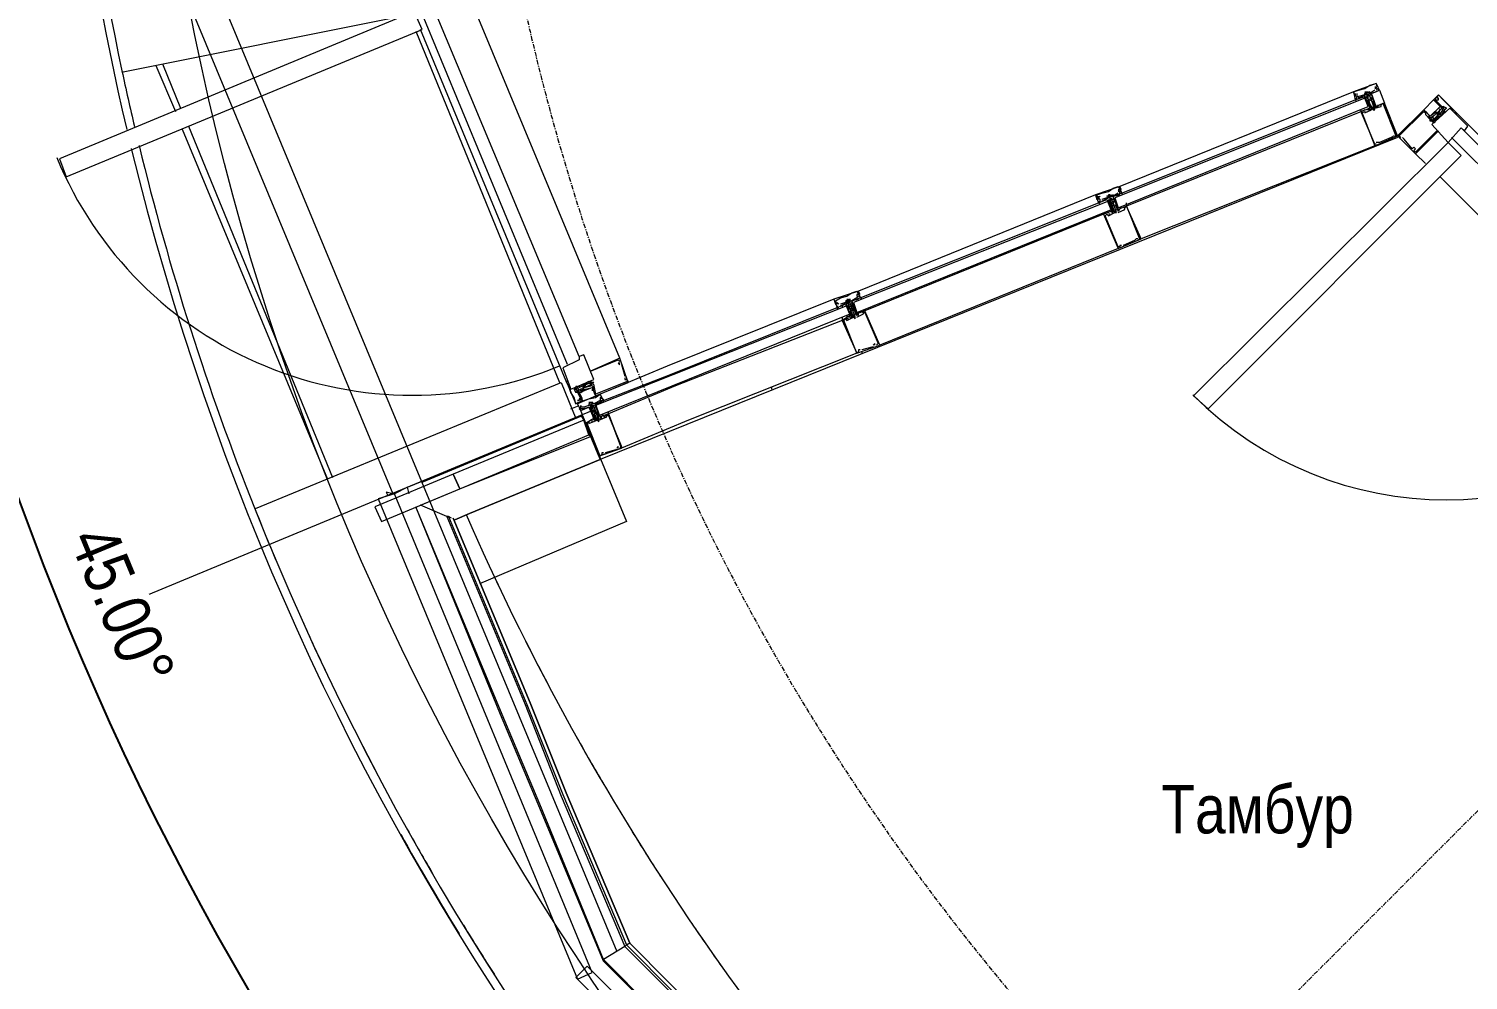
# Model space of a CAD drawing. Header units: millimetres. Extents: x 223 to 147055, y -17460 to 24540.
# Drawn here: x 128323 to 132053, y 2973 to 5437 of the extents above; entities that cross this region are included whole.
import ezdxf

# ---------------------------------------------------------------- set-up
doc = ezdxf.new("R2010")
doc.units = ezdxf.units.MM
doc.linetypes.add('ADSK_Линия сетки', pattern=[21, 12, -3, 3, -3])
doc.layers.add('A-ANNO-DIMS', color=7, linetype='Continuous', lineweight=9)
doc.layers.add('S-GRID', color=7, linetype='Continuous', lineweight=9)
for name, color, linetype in [('PDF _A-ANNO-DIMS', 7, 'Continuous'), ('PDF _A-CLNG', 7, 'Continuous'), ('PDF _A-DETL', 7, 'Continuous'), ('PDF _A-DETL-GENF', 7, 'Continuous'), ('PDF _A-DOOR', 7, 'Continuous'), ('PDF _A-DOOR-FRAM', 7, 'Continuous'), ('PDF _A-FLOR', 7, 'Continuous'), ('PDF _A-GLAZ-CURT', 7, 'Continuous'), ('PDF _A-GLAZ-CWMG', 7, 'Continuous'), ('PDF _I-WALL', 7, 'Continuous'), ('PDF _S-BEAM', 7, 'Continuous'), ('PDF _S-RBAR-BNDY', 7, 'Continuous'), ('PDF _Ограждение', 7, 'Continuous'), ('PDF _Текст', 7, 'Continuous')]:
    doc.layers.add(name, color=color, linetype=linetype)
doc.styles.add('GOST Common_I_6', font='ARIALN.TTF', dxfattribs={"height": 125})
doc.styles.add('PDF ISOCPEUR Italic', font='ARIALN.TTF')
doc.dimstyles.new('Диагональ_-_Gost_2_5мм', dxfattribs={"dimscale": 304.8, "dimtxt": 125.714375, "dimasz": 0.492126, "dimexe": 0.393701, "dimexo": 0.246063, "dimgap": 0.287073, "dimtad": 1, "dimdec": 0, "dimzin": 0, "dimdsep": 46, "dimtxsty": 'GOST Common_I_6', "dimsah": 1, "dimcen": 0.09, "dimdle": 0.393701, "dimazin": 0, "dimtfac": 1, "dimtdec": 4, "dimtix": 1, "dimtmove": 0, "dimatfit": 3, "dimfxl": 1, "dimtvp": 1, "dimtfill": 1, "dimtolj": 1, "dimtzin": 0, "dimarcsym": 2})

# ---------------------------------------------------------------- blocks, each defined once
blk = doc.blocks.new('*D339')
at = {"layer": 'A-ANNO-DIMS', "color": 0, "lineweight": -2, "transparency": 16777216}
for p, q in [((78830.9, 19097.7), (79115.9, 19097.7)), ((81110.1, 13595.1), (81311.7, 13796.7))]:
    blk.add_line(p, q, dxfattribs=at)
blk.add_arc((86612.7, 19097.7), 7616.7, 181.12837, 223.87163, dxfattribs=at)
at = {"layer": 'A-ANNO-DIMS', "color": 0, "transparency": 16777216}
for points in [[(78972.4, 18947.4), (79022.4, 18947.9), (78995.9, 19097.7)], [(81139.7, 13836.4), (81104, 13801.4), (81226.8, 13711.8)]]:
    blk.add_solid(points, dxfattribs=at)
at = {"layer": 'Defpoints', "color": 0, "transparency": 16777216}
for p in [(78755.9, 19097.7), (86612.7, 19097.7), (79255.5, 17126.3), (81057.1, 13542.1)]:
    blk.add_point(p, dxfattribs=at)
at = {"layer": 'A-ANNO-DIMS', "color": 0, "transparency": 16777216, "insert": (79714.3, 16240.3), "char_height": 125, "width": 588.088, "attachment_point": 5, "rotation": 292.5, "style": 'GOST Common_I_6', "bg_fill": 3, "box_fill_scale": 1.1, "bg_fill_color": 256, "bg_fill_true_color": 13158600, "bg_fill_transparency": 0}
blk.add_mtext('\\A1;45.00°', dxfattribs=at)
blk = doc.blocks.new('оси')
at = {"layer": 'S-GRID', "linetype": 'ADSK_Линия сетки'}
blk.add_line((86612.7, 19097.7), (80436.2, 12921.1), dxfattribs=at)
blk.add_arc((86612.7, 19097.7), 6000, 192.09621, 182.95219, dxfattribs=at)
at = {"layer": 'A-ANNO-DIMS'}
dim = blk.add_angular_dim_3p(base=(79255.5, 17126.3), center=(86612.7, 19097.7), p1=(78755.9, 19097.7), p2=(81057.1, 13542.1), dimstyle='Диагональ_-_Gost_2_5мм', override={"dimpost": '<>', "dimfxl": 6013.290219}, dxfattribs=at)
dim.commit()
dim.dimension.update_dxf_attribs({"geometry": '*D339', "text_midpoint": (79714.3, 16240.3)})
at = {"layer": 'S-GRID', "linetype": 'ADSK_Линия сетки'}
blk.add_arc((86612.7, 19097.7), 3500, 177.3315, 161.4375, dxfattribs=at)

msp = doc.modelspace()

# ---------------------------------------------------------------- linework, layer by layer
at = {"layer": 'PDF _A-ANNO-DIMS', "lineweight": 15}
for points in [[(131967.6, 5253.2), (131971.9, 5248.9), (131971.9, 5253.2), (131976.1, 5253.2), (131976.1, 5257.4), (131971.9, 5257.4), (131976.1, 5265.9), (131967.6, 5257.4)], [(131938, 5227.8), (131963.4, 5253.2)], [(131988.8, 5219.3), (131984.6, 5223.5), (131976.1, 5215.1), (131959.2, 5198.1), (131954.9, 5198.1), (131954.9, 5202.4), (131971.9, 5219.3), (131967.6, 5219.3), (131954.9, 5210.8), (131950.7, 5210.8), (131954.9, 5206.6), (131967.6, 5215.1)], [(131971.9, 5219.3), (131967.6, 5223.5), (131976.1, 5232), (131980.3, 5227.8), (131984.6, 5232), (131967.6, 5248.9), (131963.4, 5253.2), (131967.6, 5257.4), (131967.6, 5253.2), (131971.9, 5253.2)], [(131967.6, 5253.2), (131967.6, 5253.2)], [(131967.6, 5253.2), (131967.6, 5253.2)], [(131967.6, 5248.9), (131967.6, 5248.9)], [(131993, 5223.5), (131988.8, 5219.3), (131980.3, 5210.8), (131976.1, 5210.8), (131980.3, 5210.8), (131967.6, 5198.1)], [(131967.6, 5223.5), (131967.6, 5223.5)], [(131971.9, 5257.4), (131971.9, 5257.4)], [(131988.8, 5232), (131984.6, 5236.2), (131971.9, 5248.9)], [(131980.3, 5215.1), (131976.1, 5215.1), (131971.9, 5219.3), (131976.1, 5223.5), (131980.3, 5215.1), (131984.6, 5223.5), (131988.8, 5227.8)], [(131976.1, 5223.5), (131980.3, 5227.8), (131976.1, 5219.3), (131971.9, 5215.1), (131976.1, 5215.1)], [(131976.1, 5232), (131980.3, 5236.2)], [(131980.3, 5227.8), (131980.3, 5227.8)], [(131997.3, 5232), (131988.8, 5236.2), (131997.3, 5232), (131993, 5227.8), (131984.6, 5236.2), (131988.8, 5236.2), (131988.8, 5232), (131993, 5223.5), (131988.8, 5223.5), (131984.6, 5232)], [(131984.6, 5236.2), (131984.6, 5236.2)], [(131984.6, 5232), (131984.6, 5232)], [(131984.6, 5223.5), (131984.6, 5223.5)], [(131988.8, 5236.2), (131988.8, 5236.2)], [(131988.8, 5232), (131988.8, 5232)], [(131988.8, 5232), (131988.8, 5232)], [(131988.8, 5223.5), (131988.8, 5223.5)], [(131993, 5232), (131993, 5232)], [(131993, 5232), (131993, 5232)], [(131993, 5223.5), (131993, 5223.5)], [(131942.2, 5215.1), (131942.2, 5215.1)], [(131946.5, 5219.3), (131946.5, 5219.3)], [(131946.5, 5215.1), (131946.5, 5215.1)], [(131950.7, 5215.1), (131950.7, 5215.1)], [(131950.7, 5210.8), (131950.7, 5210.8)], [(131954.9, 5210.8), (131954.9, 5210.8)], [(131954.9, 5206.6), (131954.9, 5206.6)], [(131954.9, 5206.6), (131954.9, 5206.6)], [(131963.4, 5202.4), (131963.4, 5206.6), (131959.2, 5206.6), (131954.9, 5206.6)], [(131954.9, 5202.4), (131954.9, 5202.4)], [(131959.2, 5206.6), (131959.2, 5206.6)], [(131971.9, 5210.8), (131976.1, 5210.8), (131963.4, 5198.1), (131967.6, 5193.9)], [(131963.4, 5202.4), (131963.4, 5202.4)], [(131963.4, 5198.1), (131963.4, 5198.1)], [(131963.4, 5198.1), (131963.4, 5198.1)], [(131967.6, 5219.3), (131967.6, 5219.3)], [(131971.9, 5219.3), (131971.9, 5219.3)], [(131971.9, 5215.1), (131971.9, 5215.1)], [(131980.3, 5210.8), (131980.3, 5210.8)], [(132022.7, 5215.1), (132022.7, 5219.3), (132018.4, 5219.3)], [(132022.7, 5219.3), (132733.8, 4512.3)], [(132010, 5155.8), (132670.4, 4499.6)], [(132035.4, 5181.2), (132691.5, 4520.8)], [(131916.8, 5121.9), (131916.8, 5121.9)], [(131916.8, 5113.5), (131942.2, 5088.1)]]:
    msp.add_lwpolyline(points, dxfattribs=at)
for points in [[(131976.1, 5265.9), (131988.8, 5253.2), (132001.5, 5240.5), (132010, 5232), (132022.7, 5219.3)], [(132005.7, 5232), (131959.2, 5189.7), (132001.5, 5143.1), (132035.4, 5181.2), (132043.8, 5172.7), (132052.3, 5185.4)]]:
    msp.add_lwpolyline(points, close=True, dxfattribs=at)
at = {"layer": 'PDF _A-CLNG', "lineweight": 15}
for centre, radius, start, end in [((135457.3, 6801.2), 7048, 192.06281, 193.26075), ((135459.8, 6801.7), 7050.5, 193.67248, 201.68702), ((135462.8, 6803), 7053.8, 201.79164, 203.01604), ((135458.8, 6801.3), 7049.4, 204.22473, 205.4499), ((135459.2, 6801.4), 7049.8, 206.65821, 207.8833), ((135459.1, 6801.3), 7049.7, 209.09164, 210.31675), ((135457.8, 6800.5), 7048.2, 211.52506, 212.75044)]:
    msp.add_arc(centre, radius, start, end, dxfattribs=at)
at = {"layer": 'PDF _A-DETL', "lineweight": 15}
for points in [[(142174, 8136), (141149.6, 10599.8), (139265.8, 12487.8), (136797.8, 13508), (134130.8, 13508), (131662.8, 12487.8), (129774.8, 10599.8), (128754.6, 8136), (128754.6, 5464.8), (129266.8, 4232.9)], [(142089.4, 5481.8), (142089.4, 8119.1), (141081.9, 10553.2), (139219.2, 12420.1), (136780.9, 13427.6), (134147.8, 13427.6), (131709.4, 12420.1), (129846.8, 10553.2), (128835, 8119.1), (128835, 5481.8), (129846.8, 3047.6)], [(128597.9, 3957.8), (129783.3, 4448.8)]]:
    msp.add_lwpolyline(points, dxfattribs=at)
msp.add_circle((135464.3, 6800.3), 6849.5, dxfattribs=at)
at = {"layer": 'PDF _A-DETL-GENF', "lineweight": 15}
for points in [[(131756, 5274.3), (131768.7, 5278.6), (131785.6, 5282.8), (131798.3, 5291.3), (131815.2, 5295.5)], [(131794.1, 5261.6), (131789.8, 5261.6), (131794.1, 5253.2)], [(131154.8, 5016.1), (131150.6, 5016.1)], [(130452.1, 4732.5), (130452.1, 4736.7), (130439.4, 4732.5), (130443.6, 4728.2), (130439.4, 4728.2)], [(129740.9, 4465.8), (129736.7, 4482.7), (129728.2, 4495.4), (129724, 4508.1), (129715.5, 4525)], [(129745.2, 4465.8), (129762.1, 4474.2), (129774.8, 4478.5), (129791.7, 4482.7), (129804.4, 4491.2)]]:
    msp.add_lwpolyline(points, close=True, dxfattribs=at)
for points in [[(131760.2, 5261.6), (131756, 5274.3), (131760.2, 5261.6)], [(131760.2, 5270.1), (131760.2, 5261.6)], [(131760.2, 5261.6), (131760.2, 5261.6)], [(131764.4, 5270.1), (131764.4, 5265.9), (131764.4, 5261.6), (131768.7, 5261.6), (131768.7, 5257.4), (131785.6, 5265.9), (131789.8, 5270.1)], [(131764.4, 5253.2), (131764.4, 5257.4), (131764.4, 5261.6)], [(131794.1, 5261.6), (131789.8, 5265.9), (131785.6, 5265.9), (131768.7, 5261.6)], [(131789.8, 5265.9), (131798.3, 5270.1), (131798.3, 5274.3), (131789.8, 5270.1), (131785.6, 5274.3), (131794.1, 5274.3), (131785.6, 5270.1)], [(131785.6, 5257.4), (131785.6, 5265.9), (131785.6, 5270.1), (131798.3, 5274.3), (131798.3, 5270.1), (131802.5, 5265.9), (131806.8, 5253.2), (131815.2, 5236.2)], [(131785.6, 5270.1), (131785.6, 5270.1)], [(131785.6, 5265.9), (131785.6, 5265.9)], [(131789.8, 5261.6), (131789.8, 5257.4), (131789.8, 5261.6), (131789.8, 5257.4), (131785.6, 5257.4), (131789.8, 5248.9), (131794.1, 5248.9)], [(131789.8, 5274.3), (131794.1, 5270.1)], [(131789.8, 5270.1), (131789.8, 5270.1)], [(131789.8, 5270.1), (131789.8, 5270.1)], [(131789.8, 5261.6), (131789.8, 5261.6)], [(131794.1, 5274.3), (131794.1, 5274.3)], [(131802.5, 5257.4), (131802.5, 5253.2), (131794.1, 5248.9), (131794.1, 5253.2), (131802.5, 5257.4), (131798.3, 5261.6), (131794.1, 5265.9)], [(131798.3, 5227.8), (131798.3, 5232), (131794.1, 5244.7), (131794.1, 5248.9), (131806.8, 5227.8), (131811, 5227.8), (131802.5, 5253.2), (131798.3, 5261.6), (131798.3, 5265.9), (131802.5, 5265.9)], [(131811, 5278.6), (131798.3, 5270.1), (131815.2, 5274.3)], [(131798.3, 5270.1), (131798.3, 5270.1)], [(131798.3, 5265.9), (131798.3, 5265.9)], [(131798.3, 5261.6), (131798.3, 5261.6)], [(131811, 5287), (131815.2, 5287), (131815.2, 5282.8), (131811, 5282.8)], [(131811, 5287), (131811, 5287)], [(131811, 5278.6), (131811, 5278.6)], [(131819.5, 5287), (131815.2, 5295.5), (131819.5, 5287), (131815.2, 5291.3)], [(131819.5, 5278.6), (131823.7, 5278.6), (131819.5, 5282.8), (131815.2, 5278.6)], [(131815.2, 5278.6), (131815.2, 5278.6)], [(131815.2, 5278.6), (131815.2, 5278.6)], [(131815.2, 5278.6), (131815.2, 5278.6)], [(131819.5, 5287), (131819.5, 5287)], [(131819.5, 5287), (131819.5, 5287)], [(131819.5, 5282.8), (131819.5, 5282.8)], [(131819.5, 5282.8), (131819.5, 5282.8)], [(131819.5, 5282.8), (131819.5, 5282.8)], [(131819.5, 5278.6), (131819.5, 5278.6)], [(131819.5, 5278.6), (131819.5, 5278.6)], [(131823.7, 5278.6), (131823.7, 5278.6)], [(131760.2, 5257.4), (131760.2, 5253.2)], [(131764.4, 5257.4), (131764.4, 5257.4)], [(131764.4, 5257.4), (131764.4, 5257.4)], [(131764.4, 5257.4), (131764.4, 5257.4)], [(131768.7, 5257.4), (131768.7, 5257.4)], [(131768.7, 5257.4), (131768.7, 5257.4)], [(131815.2, 5138.9), (131811, 5138.9), (131777.1, 5219.3), (131785.6, 5223.5), (131785.6, 5219.3), (131802.5, 5227.8), (131802.5, 5232), (131794.1, 5244.7), (131798.3, 5244.7), (131794.1, 5253.2)], [(131785.6, 5227.8), (131777.1, 5223.5), (131811, 5134.6), (131870.3, 5160), (131836.4, 5244.7), (131823.7, 5240.5)], [(131785.6, 5227.8), (131785.6, 5227.8)], [(131785.6, 5223.5), (131785.6, 5223.5)], [(131789.8, 5248.9), (131789.8, 5248.9)], [(131789.8, 5227.8), (131789.8, 5227.8)], [(131802.5, 5227.8), (131794.1, 5227.8), (131789.8, 5227.8)], [(131789.8, 5223.5), (131789.8, 5223.5)], [(131789.8, 5223.5), (131789.8, 5223.5)], [(131794.1, 5248.9), (131794.1, 5248.9)], [(131794.1, 5244.7), (131794.1, 5244.7)], [(131794.1, 5227.8), (131794.1, 5227.8)], [(131798.3, 5248.9), (131798.3, 5248.9)], [(131798.3, 5248.9), (131798.3, 5248.9)], [(131798.3, 5227.8), (131798.3, 5227.8)], [(131802.5, 5253.2), (131802.5, 5248.9), (131806.8, 5248.9), (131811, 5236.2), (131811, 5232), (131802.5, 5232), (131806.8, 5227.8)], [(131811, 5236.2), (131806.8, 5236.2), (131806.8, 5232), (131802.5, 5232)], [(131802.5, 5232), (131802.5, 5232)], [(131802.5, 5227.8), (131802.5, 5227.8)], [(131806.8, 5232), (131806.8, 5232)], [(131819.5, 5240.5), (131819.5, 5236.2), (131811, 5232), (131827.9, 5236.2), (131827.9, 5240.5), (131832.2, 5244.7), (131866, 5160), (131861.8, 5155.8)], [(131811, 5236.2), (131811, 5236.2)], [(131811, 5236.2), (131811, 5236.2)], [(131811, 5232), (131811, 5232)], [(131811, 5232), (131811, 5232)], [(131815.2, 5236.2), (131815.2, 5236.2)], [(131819.5, 5240.5), (131819.5, 5240.5)], [(131819.5, 5240.5), (131819.5, 5240.5)], [(131819.5, 5236.2), (131819.5, 5236.2)], [(131823.7, 5240.5), (131823.7, 5240.5)], [(131823.7, 5240.5), (131823.7, 5240.5)], [(131823.7, 5240.5), (131823.7, 5240.5)], [(131823.7, 5236.2), (131823.7, 5236.2)], [(131946.5, 5219.3), (131938, 5227.8), (131870.3, 5160), (131916.8, 5113.5), (131976.1, 5172.7)], [(131878.7, 5155.8), (131874.5, 5160), (131938, 5223.5), (131942.2, 5219.3), (131942.2, 5215.1), (131954.9, 5202.4), (131959.2, 5202.4), (131963.4, 5198.1), (131959.2, 5198.1), (131963.4, 5193.9)], [(131785.6, 5219.3), (131785.6, 5219.3)], [(131857.6, 5155.8), (131853.3, 5155.8), (131823.7, 5143.1), (131815.2, 5143.1)], [(131861.8, 5160), (131853.3, 5155.8)], [(131853.3, 5155.8), (131853.3, 5155.8)], [(131861.8, 5160), (131861.8, 5160)], [(131878.7, 5155.8), (131878.7, 5155.8)], [(131971.9, 5172.7), (131916.8, 5117.7), (131912.6, 5121.9), (131916.8, 5126.2), (131912.6, 5130.4), (131908.4, 5126.2), (131887.2, 5151.6), (131883, 5155.8)], [(131883, 5155.8), (131883, 5155.8)], [(131887.2, 5151.6), (131887.2, 5151.6)], [(131815.2, 5143.1), (131815.2, 5143.1)], [(131815.2, 5138.9), (131815.2, 5138.9)], [(131823.7, 5143.1), (131823.7, 5143.1)], [(131908.4, 5130.4), (131908.4, 5130.4)], [(131154.8, 5020.3), (131150.6, 5028.8), (131087.1, 5007.6), (131091.3, 4994.9)], [(131095.6, 5003.4), (131095.6, 4994.9), (131091.3, 5007.6), (131104, 5011.9), (131121, 5016.1), (131133.7, 5024.6), (131146.4, 5028.8), (131150.6, 5020.3), (131146.4, 5020.3), (131150.6, 5016.1), (131146.4, 5016.1)], [(131095.6, 4990.7), (131095.6, 4986.5), (131099.8, 4990.7), (131099.8, 4994.9), (131095.6, 4999.2), (131099.8, 5003.4)], [(131104, 4990.7), (131121, 4999.2), (131121, 5003.4), (131129.4, 5007.6), (131129.4, 5003.4), (131133.7, 5003.4), (131133.7, 5007.6), (131125.2, 5003.4), (131125.2, 5007.6), (131121, 5007.6), (131121, 5003.4), (131116.7, 5003.4), (131129.4, 5007.6)], [(131125.2, 5003.4), (131116.7, 4999.2), (131104, 4994.9)], [(131116.7, 4999.2), (131116.7, 4999.2)], [(131121, 5003.4), (131121, 5003.4)], [(131121, 4999.2), (131129.4, 5003.4)], [(131121, 4994.9), (131121, 4990.7), (131125.2, 4994.9), (131125.2, 4999.2)], [(131121, 4999.2), (131121, 4999.2)], [(131125.2, 5007.6), (131125.2, 5007.6)], [(131125.2, 5003.4), (131125.2, 5003.4)], [(131125.2, 5003.4), (131125.2, 5003.4)], [(131129.4, 5007.6), (131129.4, 5007.6)], [(131129.4, 5003.4), (131129.4, 5003.4)], [(131129.4, 4994.9), (131129.4, 4999.2)], [(131146.4, 5011.9), (131133.7, 5003.4), (131150.6, 5007.6)], [(131133.7, 5003.4), (131133.7, 4999.2), (131142.1, 4986.5)], [(131133.7, 4999.2), (131133.7, 4994.9)], [(131146.4, 5020.3), (131146.4, 5020.3)], [(131146.4, 5011.9), (131146.4, 5011.9)], [(131150.6, 5020.3), (131150.6, 5020.3)], [(131150.6, 5020.3), (131150.6, 5020.3)], [(131150.6, 5011.9), (131150.6, 5016.1)], [(131150.6, 5011.9), (131150.6, 5011.9)], [(131154.8, 5016.1), (131154.8, 5016.1)], [(131154.8, 5011.9), (131154.8, 5016.1)], [(131154.8, 5011.9), (131154.8, 5011.9)], [(131095.6, 4994.9), (131095.6, 4994.9)], [(131095.6, 4990.7), (131095.6, 4990.7)], [(131099.8, 4990.7), (131099.8, 4990.7)], [(131099.8, 4990.7), (131099.8, 4990.7)], [(131104, 4994.9), (131104, 4994.9)], [(131104, 4990.7), (131104, 4990.7)], [(131121, 4961.1), (131108.3, 4956.8), (131146.4, 4867.9), (131205.6, 4893.3), (131167.5, 4978), (131201.4, 4893.3), (131197.2, 4889.1)], [(131154.8, 4876.4), (131150.6, 4876.4), (131150.6, 4872.2), (131146.4, 4872.2), (131112.5, 4952.6), (131116.7, 4956.8), (131121, 4952.6), (131137.9, 4961.1)], [(131121, 4990.7), (131125.2, 4982.2), (131129.4, 4978), (131125.2, 4978), (131133.7, 4965.3), (131129.4, 4961.1), (131133.7, 4961.1)], [(131121, 4990.7), (131121, 4990.7)], [(131121, 4961.1), (131121, 4961.1)], [(131125.2, 4986.5), (131125.2, 4994.9), (131129.4, 4982.2), (131137.9, 4961.1), (131142.1, 4961.1), (131133.7, 4986.5), (131133.7, 4982.2)], [(131125.2, 4994.9), (131125.2, 4994.9)], [(131133.7, 4978), (131129.4, 4982.2), (131133.7, 4986.5), (131137.9, 4990.7), (131125.2, 4986.5), (131129.4, 4982.2)], [(131125.2, 4982.2), (131125.2, 4982.2)], [(131125.2, 4978), (131125.2, 4978)], [(131125.2, 4961.1), (131125.2, 4961.1)], [(131137.9, 4990.7), (131133.7, 4994.9), (131129.4, 4994.9), (131133.7, 4986.5)], [(131142.1, 4965.3), (131137.9, 4965.3), (131137.9, 4961.1), (131133.7, 4965.3), (131129.4, 4978)], [(131129.4, 4961.1), (131129.4, 4961.1)], [(131129.4, 4961.1), (131129.4, 4961.1)], [(131133.7, 4994.9), (131133.7, 4994.9)], [(131133.7, 4982.2), (131133.7, 4982.2)], [(131142.1, 4969.5), (131137.9, 4965.3), (131133.7, 4965.3)], [(131133.7, 4965.3), (131133.7, 4965.3)], [(131133.7, 4961.1), (131133.7, 4961.1)], [(131133.7, 4961.1), (131133.7, 4961.1)], [(131146.4, 4965.3), (131150.6, 4969.5), (131146.4, 4969.5), (131142.1, 4986.5), (131137.9, 4986.5)], [(131137.9, 4982.2), (131146.4, 4965.3), (131146.4, 4969.5)], [(131137.9, 4965.3), (131137.9, 4965.3)], [(131137.9, 4961.1), (131137.9, 4961.1)], [(131142.1, 4969.5), (131142.1, 4969.5)], [(131142.1, 4965.3), (131142.1, 4965.3)], [(131146.4, 4961.1), (131163.3, 4969.5), (131163.3, 4973.8), (131167.5, 4978), (131159.1, 4973.8)], [(131146.4, 4969.5), (131146.4, 4969.5)], [(131146.4, 4965.3), (131146.4, 4965.3)], [(131146.4, 4965.3), (131146.4, 4965.3)], [(131150.6, 4973.8), (131150.6, 4973.8)], [(131154.8, 4973.8), (131150.6, 4973.8)], [(131150.6, 4969.5), (131150.6, 4969.5)], [(131154.8, 4973.8), (131154.8, 4973.8)], [(131159.1, 4973.8), (131159.1, 4973.8)], [(131159.1, 4973.8), (131159.1, 4973.8)], [(131159.1, 4973.8), (131159.1, 4973.8)], [(131159.1, 4969.5), (131159.1, 4969.5)], [(131121, 4956.8), (131121, 4956.8)], [(131125.2, 4956.8), (131121, 4956.8)], [(131121, 4956.8), (131121, 4956.8)], [(131121, 4952.6), (131121, 4952.6)], [(131125.2, 4956.8), (131125.2, 4956.8)], [(131197.2, 4893.3), (131192.9, 4893.3), (131188.7, 4889.1), (131159.1, 4876.4)], [(131188.7, 4889.1), (131188.7, 4889.1)], [(131188.7, 4889.1), (131188.7, 4889.1)], [(131197.2, 4893.3), (131197.2, 4893.3)], [(131150.6, 4872.2), (131150.6, 4872.2)], [(131154.8, 4876.4), (131154.8, 4876.4)], [(131159.1, 4876.4), (131159.1, 4876.4)], [(130477.5, 4749.4), (130473.3, 4757.9), (130409.8, 4736.7), (130414, 4724)], [(130422.5, 4724), (130418.3, 4728.2), (130418.3, 4724), (130414, 4732.5), (130426.7, 4740.9), (130443.6, 4745.2), (130456.3, 4753.6), (130469, 4757.9), (130473.3, 4749.4), (130469, 4749.4), (130469, 4745.2), (130473.3, 4745.2), (130469, 4740.9), (130456.3, 4732.5)], [(130469, 4749.4), (130469, 4749.4)], [(130469, 4740.9), (130469, 4740.9)], [(130473.3, 4749.4), (130473.3, 4749.4)], [(130477.5, 4740.9), (130477.5, 4745.2), (130473.3, 4745.2)], [(130473.3, 4745.2), (130473.3, 4745.2)], [(130473.3, 4740.9), (130473.3, 4740.9)], [(130477.5, 4745.2), (130477.5, 4745.2)], [(130477.5, 4740.9), (130477.5, 4740.9)], [(130418.3, 4724), (130418.3, 4724)], [(130418.3, 4719.8), (130418.3, 4719.8)], [(130418.3, 4719.8), (130418.3, 4715.5), (130422.5, 4715.5)], [(130422.5, 4719.8), (130422.5, 4719.8)], [(130422.5, 4719.8), (130422.5, 4719.8)], [(130447.9, 4732.5), (130439.4, 4728.2), (130426.7, 4724)], [(130426.7, 4719.8), (130443.6, 4728.2), (130452.1, 4728.2)], [(130426.7, 4724), (130426.7, 4724)], [(130447.9, 4685.9), (130443.6, 4685.9), (130430.9, 4681.7), (130469, 4597), (130528.3, 4618.2), (130490.2, 4707.1), (130481.7, 4702.8)], [(130439.4, 4724), (130443.6, 4719.8), (130447.9, 4719.8), (130447.9, 4724), (130447.9, 4728.2)], [(130439.4, 4728.2), (130439.4, 4728.2)], [(130443.6, 4736.7), (130447.9, 4736.7), (130447.9, 4732.5), (130456.3, 4732.5), (130456.3, 4728.2)], [(130443.6, 4732.5), (130443.6, 4732.5)], [(130443.6, 4732.5), (130443.6, 4732.5)], [(130443.6, 4724), (130443.6, 4728.2), (130443.6, 4724)], [(130443.6, 4719.8), (130447.9, 4711.3), (130447.9, 4707.1), (130456.3, 4690.1), (130452.1, 4690.1), (130447.9, 4690.1)], [(130443.6, 4719.8), (130443.6, 4719.8)], [(130447.9, 4724), (130452.1, 4711.3), (130460.6, 4690.1), (130464.8, 4685.9), (130464.8, 4690.1), (130456.3, 4715.5), (130452.1, 4724), (130452.1, 4728.2), (130452.1, 4732.5), (130473.3, 4736.7)], [(130447.9, 4736.7), (130447.9, 4736.7)], [(130447.9, 4732.5), (130447.9, 4732.5)], [(130447.9, 4732.5), (130447.9, 4732.5)], [(130447.9, 4724), (130447.9, 4724)], [(130447.9, 4715.5), (130447.9, 4719.8)], [(130456.3, 4715.5), (130456.3, 4707.1), (130452.1, 4711.3), (130456.3, 4715.5), (130456.3, 4719.8), (130447.9, 4715.5), (130452.1, 4711.3)], [(130447.9, 4711.3), (130447.9, 4711.3)], [(130447.9, 4707.1), (130447.9, 4707.1)], [(130452.1, 4728.2), (130452.1, 4728.2)], [(130452.1, 4724), (130452.1, 4724)], [(130456.3, 4724), (130452.1, 4724)], [(130452.1, 4685.9), (130456.3, 4690.1), (130452.1, 4707.1)], [(130456.3, 4732.5), (130456.3, 4732.5)], [(130473.3, 4694.4), (130473.3, 4698.6), (130469, 4698.6), (130464.8, 4711.3), (130460.6, 4711.3), (130460.6, 4715.5), (130456.3, 4728.2), (130456.3, 4724), (130456.3, 4719.8)], [(130456.3, 4724), (130456.3, 4724)], [(130460.6, 4707.1), (130460.6, 4711.3), (130469, 4694.4), (130464.8, 4698.6), (130460.6, 4694.4), (130456.3, 4694.4), (130456.3, 4690.1)], [(130456.3, 4707.1), (130456.3, 4707.1)], [(130469, 4690.1), (130486, 4698.6), (130486, 4702.8), (130490.2, 4702.8), (130524.1, 4622.4), (130519.8, 4618.2)], [(130473.3, 4736.7), (130473.3, 4736.7)], [(130477.5, 4702.8), (130473.3, 4702.8)], [(130477.5, 4702.8), (130477.5, 4702.8)], [(130481.7, 4702.8), (130481.7, 4702.8)], [(130481.7, 4702.8), (130481.7, 4702.8)], [(130481.7, 4702.8), (130481.7, 4702.8)], [(130477.5, 4605.5), (130473.3, 4605.5), (130473.3, 4601.2), (130469, 4597), (130435.2, 4681.7), (130439.4, 4685.9), (130443.6, 4681.7), (130460.6, 4690.1), (130464.8, 4694.4)], [(130443.6, 4685.9), (130443.6, 4685.9)], [(130443.6, 4685.9), (130443.6, 4685.9)], [(130443.6, 4681.7), (130443.6, 4681.7)], [(130447.9, 4690.1), (130447.9, 4690.1)], [(130447.9, 4685.9), (130447.9, 4685.9)], [(130452.1, 4690.1), (130452.1, 4690.1)], [(130452.1, 4690.1), (130452.1, 4690.1)], [(130456.3, 4694.4), (130456.3, 4694.4)], [(130456.3, 4690.1), (130456.3, 4690.1)], [(130456.3, 4690.1), (130456.3, 4690.1)], [(130460.6, 4694.4), (130460.6, 4694.4)], [(130460.6, 4690.1), (130460.6, 4690.1)], [(130464.8, 4698.6), (130464.8, 4698.6)], [(130464.8, 4694.4), (130464.8, 4694.4)], [(130473.3, 4698.6), (130469, 4694.4)], [(130469, 4694.4), (130469, 4694.4)], [(130469, 4694.4), (130469, 4694.4)], [(130469, 4694.4), (130469, 4694.4)], [(130473.3, 4698.6), (130473.3, 4698.6)], [(130477.5, 4698.6), (130477.5, 4698.6)], [(130481.7, 4698.6), (130481.7, 4698.6)], [(130473.3, 4601.2), (130473.3, 4601.2)], [(130477.5, 4605.5), (130477.5, 4605.5)], [(130511.4, 4613.9), (130481.7, 4605.5)], [(130481.7, 4605.5), (130481.7, 4605.5)], [(130515.6, 4618.2), (130515.6, 4622.4), (130511.4, 4618.2)], [(130511.4, 4618.2), (130511.4, 4618.2)], [(130511.4, 4618.2), (130511.4, 4618.2)], [(130519.8, 4622.4), (130519.8, 4622.4)], [(129787.5, 4495.4), (129791.7, 4486.9), (129876.4, 4520.8), (129855.2, 4584.3), (129779, 4550.4), (129851, 4580.1), (129855.2, 4575.8)], [(129851, 4575.8), (129851, 4575.8)], [(129855.2, 4571.6), (129851, 4571.6), (129855.2, 4567.4)], [(129855.2, 4567.4), (129855.2, 4567.4)], [(129855.2, 4567.4), (129855.2, 4567.4)], [(129859.5, 4567.4), (129867.9, 4537.7)], [(129719.8, 4525), (129715.5, 4525), (129719.8, 4525)], [(129740.9, 4508.1), (129749.4, 4512.3), (129757.9, 4516.6), (129762.1, 4516.6), (129774.8, 4525)], [(129762.1, 4503.9), (129753.6, 4499.6), (129753.6, 4503.9), (129762.1, 4508.1), (129783.3, 4516.6), (129787.5, 4520.8), (129783.3, 4520.8), (129757.9, 4512.3), (129749.4, 4508.1), (129745.2, 4503.9)], [(129749.4, 4512.3), (129749.4, 4508.1), (129757.9, 4512.3), (129766.3, 4512.3), (129766.3, 4516.6), (129779, 4520.8), (129779, 4525), (129783.3, 4520.8), (129779, 4520.8), (129783.3, 4516.6)], [(129753.6, 4499.6), (129753.6, 4495.4), (129766.3, 4503.9), (129783.3, 4508.1), (129787.5, 4508.1), (129783.3, 4512.3), (129779, 4512.3), (129779, 4516.6), (129774.8, 4520.8)], [(129774.8, 4525), (129774.8, 4525)], [(129779, 4525), (129779, 4525)], [(129779, 4520.8), (129779, 4520.8)], [(129779, 4516.6), (129779, 4516.6)], [(129783.3, 4516.6), (129783.3, 4516.6)], [(129867.9, 4533.5), (129867.9, 4529.3), (129872.2, 4529.3), (129876.4, 4525), (129791.7, 4491.2), (129791.7, 4495.4), (129787.5, 4516.6)], [(129867.9, 4537.7), (129867.9, 4537.7)], [(129867.9, 4533.5), (129867.9, 4533.5)], [(129872.2, 4529.3), (129872.2, 4529.3)], [(129745.2, 4499.6), (129745.2, 4495.4), (129740.9, 4495.4), (129736.7, 4503.9), (129740.9, 4503.9), (129736.7, 4503.9), (129740.9, 4495.4), (129740.9, 4499.6)], [(129736.7, 4503.9), (129736.7, 4503.9)], [(129757.9, 4478.5), (129749.4, 4495.4), (129749.4, 4499.6), (129745.2, 4508.1), (129740.9, 4512.3)], [(129753.6, 4503.9), (129745.2, 4499.6), (129740.9, 4503.9), (129740.9, 4508.1), (129745.2, 4495.4), (129753.6, 4478.5)], [(129740.9, 4508.1), (129740.9, 4508.1)], [(129740.9, 4499.6), (129740.9, 4499.6)], [(129740.9, 4495.4), (129740.9, 4495.4)], [(129745.2, 4508.1), (129745.2, 4508.1)], [(129745.2, 4499.6), (129745.2, 4499.6)], [(129745.2, 4495.4), (129745.2, 4495.4)], [(129753.6, 4474.2), (129753.6, 4478.5), (129749.4, 4478.5), (129749.4, 4474.2), (129745.2, 4474.2)], [(129749.4, 4508.1), (129749.4, 4508.1)], [(129749.4, 4499.6), (129749.4, 4499.6)], [(129753.6, 4495.4), (129749.4, 4495.4)], [(129753.6, 4499.6), (129753.6, 4499.6)], [(129753.6, 4478.5), (129753.6, 4478.5)], [(129783.3, 4512.3), (129766.3, 4508.1), (129762.1, 4508.1), (129757.9, 4512.3), (129762.1, 4503.9), (129762.1, 4508.1)], [(129766.3, 4503.9), (129766.3, 4503.9)], [(129808.7, 4482.7), (129808.7, 4478.5), (129804.4, 4482.7), (129804.4, 4478.5), (129804.4, 4474.2), (129787.5, 4465.8), (129783.3, 4465.8), (129783.3, 4470), (129774.8, 4465.8), (129774.8, 4461.5), (129783.3, 4465.8)], [(129779, 4512.3), (129779, 4512.3)], [(129783.3, 4512.3), (129783.3, 4512.3)], [(129783.3, 4512.3), (129783.3, 4512.3)], [(129783.3, 4512.3), (129783.3, 4512.3)], [(129783.3, 4508.1), (129783.3, 4508.1)], [(129787.5, 4503.9), (129783.3, 4503.9), (129783.3, 4499.6)], [(129783.3, 4503.9), (129783.3, 4503.9)], [(129783.3, 4499.6), (129783.3, 4499.6)], [(129787.5, 4503.9), (129787.5, 4503.9)], [(129787.5, 4499.6), (129787.5, 4499.6)], [(129787.5, 4495.4), (129787.5, 4495.4)], [(129791.7, 4495.4), (129791.7, 4495.4)], [(129808.7, 4482.7), (129804.4, 4491.2), (129808.7, 4482.7)], [(129804.4, 4482.7), (129804.4, 4482.7)], [(129804.4, 4474.2), (129808.7, 4474.2), (129812.9, 4474.2), (129812.9, 4478.5)], [(129804.4, 4478.5), (129804.4, 4478.5)], [(129808.7, 4478.5), (129808.7, 4478.5)], [(129749.4, 4470), (129740.9, 4465.8), (129749.4, 4470)], [(129745.2, 4470), (129749.4, 4470)], [(129749.4, 4457.3), (129745.2, 4465.8), (129749.4, 4457.3)], [(129749.4, 4470), (129749.4, 4470)], [(129774.8, 4470), (129783.3, 4470), (129787.5, 4465.8), (129774.8, 4461.5), (129762.1, 4457.3), (129757.9, 4457.3), (129753.6, 4457.3), (129753.6, 4461.5), (129753.6, 4457.3), (129749.4, 4453.1), (129753.6, 4448.8)], [(129749.4, 4457.3), (129749.4, 4457.3)], [(129753.6, 4474.2), (129753.6, 4474.2)], [(129753.6, 4470), (129757.9, 4474.2)], [(129753.6, 4474.2), (129753.6, 4474.2)], [(129753.6, 4470), (129753.6, 4470)], [(129783.3, 4457.3), (129779, 4461.5), (129779, 4457.3), (129757.9, 4453.1), (129753.6, 4453.1)], [(129753.6, 4457.3), (129753.6, 4457.3)], [(129753.6, 4453.1), (129753.6, 4453.1)], [(129757.9, 4453.1), (129757.9, 4453.1)], [(129757.9, 4453.1), (129757.9, 4453.1)], [(129812.9, 4338.8), (129808.7, 4338.8), (129808.7, 4334.5), (129804.4, 4330.3), (129770.6, 4415), (129774.8, 4419.2), (129774.8, 4415), (129796, 4423.4), (129800.2, 4427.7), (129800.2, 4423.4), (129821.4, 4431.9), (129817.1, 4436.1), (129825.6, 4440.4), (129859.5, 4351.5), (129800.2, 4330.3), (129766.3, 4415), (129774.8, 4419.2)], [(129774.8, 4465.8), (129774.8, 4465.8)], [(129774.8, 4461.5), (129774.8, 4461.5)], [(129783.3, 4440.4), (129783.3, 4444.6), (129779, 4453.1), (129774.8, 4457.3)], [(129779, 4461.5), (129787.5, 4461.5), (129808.7, 4470)], [(129779, 4465.8), (129779, 4465.8)], [(129783.3, 4448.8), (129779, 4453.1), (129779, 4457.3), (129783.3, 4453.1), (129783.3, 4457.3), (129787.5, 4444.6), (129796, 4423.4), (129800.2, 4419.2), (129800.2, 4423.4), (129791.7, 4448.8), (129787.5, 4457.3), (129783.3, 4461.5)], [(129779, 4457.3), (129779, 4457.3)], [(129779, 4453.1), (129779, 4453.1)], [(129783.3, 4470), (129783.3, 4470)], [(129783.3, 4465.8), (129783.3, 4465.8)], [(129791.7, 4457.3), (129787.5, 4457.3), (129791.7, 4448.8), (129791.7, 4440.4), (129787.5, 4444.6), (129791.7, 4448.8), (129783.3, 4448.8), (129787.5, 4444.6)], [(129783.3, 4444.6), (129783.3, 4440.4), (129787.5, 4423.4)], [(129783.3, 4444.6), (129783.3, 4444.6)], [(129783.3, 4440.4), (129783.3, 4440.4)], [(129787.5, 4465.8), (129787.5, 4465.8)], [(129787.5, 4461.5), (129787.5, 4461.5)], [(129787.5, 4457.3), (129787.5, 4457.3)], [(129787.5, 4419.2), (129791.7, 4423.4), (129787.5, 4440.4)], [(129791.7, 4465.8), (129791.7, 4457.3), (129796, 4448.8), (129796, 4444.6), (129804.4, 4431.9), (129808.7, 4427.7)], [(129796, 4440.4), (129796, 4444.6), (129800.2, 4427.7), (129800.2, 4431.9), (129796, 4427.7), (129791.7, 4427.7), (129791.7, 4423.4)], [(129791.7, 4440.4), (129791.7, 4440.4)], [(129804.4, 4474.2), (129804.4, 4474.2)], [(129808.7, 4474.2), (129808.7, 4474.2)], [(129808.7, 4470), (129808.7, 4470)], [(129812.9, 4474.2), (129812.9, 4474.2)], [(129774.8, 4419.2), (129774.8, 4419.2)], [(129774.8, 4415), (129774.8, 4415)], [(129779, 4423.4), (129779, 4423.4)], [(129783.3, 4419.2), (129783.3, 4423.4), (129779, 4423.4)], [(129779, 4419.2), (129779, 4419.2)], [(129783.3, 4423.4), (129783.3, 4423.4)], [(129787.5, 4423.4), (129787.5, 4423.4)], [(129787.5, 4423.4), (129787.5, 4423.4)], [(129791.7, 4427.7), (129791.7, 4427.7)], [(129791.7, 4423.4), (129791.7, 4423.4)], [(129791.7, 4423.4), (129791.7, 4423.4)], [(129791.7, 4423.4), (129791.7, 4423.4)], [(129796, 4427.7), (129796, 4427.7)], [(129796, 4423.4), (129796, 4423.4)], [(129800.2, 4431.9), (129800.2, 4431.9)], [(129800.2, 4427.7), (129800.2, 4427.7)], [(129808.7, 4431.9), (129804.4, 4427.7)], [(129804.4, 4427.7), (129804.4, 4427.7)], [(129804.4, 4427.7), (129804.4, 4427.7)], [(129812.9, 4436.1), (129808.7, 4436.1)], [(129808.7, 4431.9), (129808.7, 4431.9)], [(129812.9, 4436.1), (129812.9, 4436.1)], [(129812.9, 4431.9), (129812.9, 4431.9)], [(129817.1, 4431.9), (129812.9, 4431.9)], [(129812.9, 4431.9), (129812.9, 4431.9)], [(129817.1, 4436.1), (129817.1, 4436.1)], [(129817.1, 4436.1), (129817.1, 4436.1)], [(129817.1, 4436.1), (129825.6, 4436.1), (129859.5, 4355.7), (129855.2, 4351.5)], [(129804.4, 4334.5), (129804.4, 4334.5)], [(129812.9, 4338.8), (129812.9, 4338.8)], [(129846.8, 4347.2), (129817.1, 4338.8)], [(129842.5, 4351.5), (129842.5, 4351.5)], [(129851, 4351.5), (129851, 4355.7), (129846.8, 4351.5)], [(129846.8, 4351.5), (129846.8, 4351.5)]]:
    msp.add_lwpolyline(points, dxfattribs=at)
at = {"layer": 'PDF _A-DOOR', "lineweight": 15}
for points in [[(129343, 5435.2), (129321.8, 5481.8), (128403.2, 5100.8), (128420.1, 5054.2)], [(132035.4, 5109.2), (132001.5, 5143.1), (131341.1, 4486.9), (131379.2, 4453.1)]]:
    msp.add_lwpolyline(points, close=True, dxfattribs=at)
for centre, radius, start, end in [((129317.1, 5485.1), 997, 202.5022, 292.5022), ((131996.8, 5146.5), 929.3, 225, 315)]:
    msp.add_arc(centre, radius, start, end, dxfattribs=at)
at = {"layer": 'PDF _A-DOOR-FRAM', "lineweight": 15}
msp.add_lwpolyline([(129787.5, 4529.3), (129762.1, 4592.8), (129749.4, 4588.5), (129749.4, 4580.1), (129707.1, 4558.9), (129728.2, 4503.9)], close=True, dxfattribs=at)
at = {"layer": 'PDF _A-FLOR', "lineweight": 15}
msp.add_lwpolyline([(128589.1, 5127.6, 0.887105), (142531.5, 6801.7, 1), (128388.1, 6801.7, 0.058045), (128577.4, 5176.4)], format="xyb", dxfattribs=at)
for points in [[(129326.1, 5431), (129698.6, 4520.8)], [(128653, 5342.1), (128703.8, 5223.5)], [(128720.7, 5177), (129097.5, 4271)], [(131870.3, 5155.8), (129804.4, 4321.8)], [(131874.5, 5160), (131870.3, 5160)], [(130430.9, 4719.8), (130430.9, 4715.5)], [(130443.6, 4694.4), (130443.6, 4690.1)], [(130481.7, 4601.2), (130481.7, 4597)], [(130248.9, 4503.9), (130248.9, 4508.1)], [(129728.2, 4453.1), (129749.4, 4461.5)]]:
    msp.add_lwpolyline(points, dxfattribs=at)
for centre, radius, start, end in [((135495.1, 6818.4), 6590, 205.12684, 205.48724), ((135457.9, 6800.7), 6548.8, 206.7679, 207.9658), ((135463.2, 6803.7), 6555, 209.24594, 210.43724), ((135459.4, 6801.5), 6550.6, 211.71744, 212.91503), ((135461.6, 6803), 6553.2, 214.19503, 215.39214)]:
    msp.add_arc(centre, radius, start, end, dxfattribs=at)
at = {"layer": 'PDF _A-GLAZ-CURT', "lineweight": 15}
for points in [[(131785.6, 5257.4), (131137.9, 4999.2), (131146.4, 4973.8), (131794.1, 5236.2)], [(131121, 4990.7), (130460.6, 4728.2), (130469, 4702.8), (131129.4, 4969.5)], [(130443.6, 4719.8), (129791.7, 4461.5), (129800.2, 4436.1), (130452.1, 4698.6)], [(129440.4, 4245.6), (129774.8, 4385.3), (129762.1, 4423.4), (129423.4, 4283.7)], [(129237.2, 4161), (129440.4, 4245.6), (129423.4, 4283.7), (129220.2, 4199.1)], [(129228.7, 4220.2), (129745.2, 2975.7), (129783.3, 2992.6), (129271, 4232.9)], [(129740.9, 2979.9), (130693.4, 2031.6), (130723, 2057), (129770.6, 3009.5)]]:
    msp.add_lwpolyline(points, close=True, dxfattribs=at)
for points in [[(129309.1, 4232.9), (129304.9, 4249.9), (129271, 4232.9)], [(132501, 812.5), (131688.2, 1146.9), (131065.9, 1773.4), (130748.4, 2086.7), (130723, 2057), (130748.4, 2086.7), (130435.2, 2399.9), (129812.9, 3022.2), (129643.6, 3428.6), (129546.2, 3661.4), (129326.1, 4199.1)]]:
    msp.add_lwpolyline(points, dxfattribs=at)
at = {"layer": 'PDF _A-GLAZ-CWMG', "lineweight": 15}
for points in [[(129855.2, 4584.3), (129444.6, 5570.7)], [(129719.8, 4567.4), (129338.8, 5486)], [(129749.4, 4588.5), (129372.6, 5490.2)], [(129715.5, 4525), (129338.8, 5435.2)], [(131756, 5274.3), (131150.6, 5028.8)], [(131823.7, 5278.6), (131836.4, 5244.7)], [(132022.7, 5215.1), (132022.7, 5219.3), (131976.1, 5265.9), (131963.4, 5253.2), (131980.3, 5236.2), (131954.9, 5210.8), (131938, 5227.8), (131870.3, 5160), (131916.8, 5113.5), (131976.1, 5172.7)], [(131159.1, 5007.6), (131154.8, 5011.9), (131760.2, 5253.2), (131764.4, 5248.9)], [(131772.9, 5227.8), (131777.1, 5223.5), (131167.5, 4978), (131167.5, 4986.5)], [(131811, 5134.6), (131205.6, 4893.3)], [(131980.3, 5054.2), (132628, 4406.5)], [(131087.1, 5007.6), (130473.3, 4757.9)], [(130481.7, 4736.7), (130477.5, 4740.9), (131095.6, 4986.5), (131099.8, 4982.2)], [(131108.3, 4961.1), (131108.3, 4956.8), (130490.2, 4707.1), (130490.2, 4711.3)], [(131146.4, 4867.9), (130528.3, 4618.2)], [(130409.8, 4736.7), (129978, 4563.1), (129804.4, 4491.2)], [(129812.9, 4470), (129812.9, 4474.2), (129986.5, 4542), (130418.3, 4715.5), (130418.3, 4711.3)], [(130430.9, 4690.1), (130430.9, 4681.7), (129999.2, 4512.3), (129825.6, 4440.4), (129825.6, 4444.6)], [(130469, 4597), (130033, 4423.4), (129859.5, 4351.5)], [(129719.8, 4525), (129715.5, 4525), (129740.9, 4465.8), (129757.9, 4474.2), (129749.4, 4495.4), (129783.3, 4508.1), (129791.7, 4486.9), (129876.4, 4520.8), (129855.2, 4584.3), (129779, 4550.4)], [(129766.3, 4415), (129753.6, 4448.8)], [(129304.9, 4249.9), (129419.2, 4296.4), (129753.6, 4436.1), (129762.1, 4423.4)], [(129406.5, 4173.7), (129338.8, 4203.3), (129440.4, 4245.6), (129779, 4381.1)], [(129774.8, 4385.3), (129779, 4381.1), (129804.4, 4321.8), (129465.8, 4182.1), (129804.4, 4321.8), (129465.8, 4182.1), (129427.7, 4165.2)], [(129266.8, 4232.9), (129249.9, 4237.2), (129254.1, 4228.7)], [(132526.4, 876), (131726.3, 1206.1), (131730.6, 1214.6), (132530.7, 884.4), (131730.6, 1214.6), (131121, 1828.4), (131730.6, 1214.6), (131726.3, 1206.1), (131112.5, 1820), (130799.2, 2133.2), (130481.7, 2446.5), (129867.9, 3060.3), (129872.2, 3064.6), (129867.9, 3060.3), (129812.9, 3026.5), (129812.9, 3022.2), (129812.9, 3026.5), (129647.8, 3428.6), (129550.4, 3661.4), (129326.1, 4199.1)], [(129427.7, 4165.2), (129465.8, 4182.1), (129427.7, 4165.2)], [(129410.7, 4173.7), (129406.5, 4173.7), (129609.7, 3686.8), (129702.8, 3449.8), (129867.9, 3060.3), (129812.9, 3026.5), (130435.2, 2399.9), (130748.4, 2086.7), (131065.9, 1773.4), (131688.2, 1151.1), (131688.2, 1146.9), (131688.2, 1151.1), (131722.1, 1201.9), (131726.3, 1206.1), (131722.1, 1201.9), (132526.4, 871.7), (132937, 702.4), (133347.7, 533.1)], [(129419.2, 4169.4), (129410.7, 4173.7), (129613.9, 3686.8), (129707.1, 3454), (129872.2, 3064.6), (129880.6, 3068.8), (129715.5, 3458.3), (129880.6, 3068.8), (130490.2, 2455), (129880.6, 3068.8), (129872.2, 3064.6), (130481.7, 2450.7)], [(129427.7, 4165.2), (129427.7, 4165.2)], [(129880.6, 3068.8), (129880.6, 3068.8)], [(129880.6, 3068.8), (129880.6, 3068.8)]]:
    msp.add_lwpolyline(points, dxfattribs=at)
for points in [[(131815.2, 5295.5), (131756, 5274.3), (131760.2, 5253.2), (131785.6, 5261.6), (131798.3, 5232), (131777.1, 5223.5), (131811, 5134.6), (131870.3, 5160), (131836.4, 5244.7), (131815.2, 5236.2), (131802.5, 5270.1), (131823.7, 5278.6)], [(131154.8, 5011.9), (131150.6, 5028.8), (131087.1, 5007.6), (131095.6, 4986.5), (131116.7, 4994.9), (131129.4, 4965.3), (131108.3, 4956.8), (131146.4, 4867.9), (131205.6, 4893.3), (131167.5, 4978), (131146.4, 4969.5), (131133.7, 5003.4)], [(130477.5, 4740.9), (130473.3, 4757.9), (130409.8, 4736.7), (130418.3, 4715.5), (130439.4, 4724), (130452.1, 4694.4), (130430.9, 4681.7), (130469, 4597), (130528.3, 4618.2), (130490.2, 4707.1), (130469, 4698.6), (130456.3, 4732.5)], [(129812.9, 4474.2), (129804.4, 4491.2), (129745.2, 4465.8), (129753.6, 4448.8), (129774.8, 4457.3), (129787.5, 4427.7), (129766.3, 4415), (129800.2, 4330.3), (129859.5, 4351.5), (129825.6, 4440.4), (129804.4, 4431.9), (129791.7, 4465.8)], [(129423.4, 4169.4), (129622.4, 3691.1)], [(129622.4, 3691.1), (129715.5, 3458.3)]]:
    msp.add_lwpolyline(points, close=True, dxfattribs=at)
at = {"layer": 'PDF _I-WALL', "lineweight": 15}
msp.add_lwpolyline([(128908.3, 4196.3, 0.826633), (142510.3, 6801.7, 1), (128409.3, 6801.7, 0.052683), (128565, 5328.3)], format="xyb", dxfattribs=at)
for points in [[(129271, 5566.4), (129288, 5469.1), (128568.3, 5325.1)], [(128911.2, 4194.8), (129702.8, 4520.8), (129740.9, 4427.7)], [(129343, 4262.6), (129757.9, 4436.1), (129872.2, 4161), (129491.2, 4000.1)]]:
    msp.add_lwpolyline(points, dxfattribs=at)
for centre, radius, start, end in [((135730.7, 6154), 8439, 180, 224.9176), ((135730.7, 6154), 8341.7, 180, 224.9176), ((135459.8, 6801.7), 6551, 203.59862, 223.90687)]:
    msp.add_arc(centre, radius, start, end, dxfattribs=at)
at = {"layer": 'PDF _S-BEAM', "lineweight": 15}
for points in [[(129808.7, 219.8), (129834.1, 249.4), (129804.4, 219.8, -0.202679), (127349.1, 6273.4), (127387.2, 6273.4)], [(127391.5, 6273.4, 0.202877), (129834.1, 249.4, 0.179396), (133097.9, -1240.7)], [(127395.7, 6273.4, 0.203415), (129838.3, 253.7, 0.180277), (133097.9, -1236.4)]]:
    msp.add_lwpolyline(points, format="xyb", dxfattribs=at)
msp.add_arc((135459.6, 6801.6), 7071.5, 209.2072, 211.62975, dxfattribs=at)
at = {"layer": 'PDF _S-RBAR-BNDY', "lineweight": 15}
for points in [[(128669.9, 5346.3), (128716.5, 5232)], [(128737.6, 5185.4), (129110.2, 4275.3)]]:
    msp.add_lwpolyline(points, dxfattribs=at)
at = {"layer": 'PDF _Ограждение', "lineweight": 15}
for points in [[(141081.9, 279.1, 0.198463), (143507.5, 6150.6), (143507.5, 7450.2, 0.198443), (141081.9, 13321.8, 0.199638), (137458.2, 14824.6), (133466.2, 14824.6, 0.199865), (129846.8, 13321.8, 0.198463), (127421.1, 7450.2), (127421.1, 6150.6, 0.198443), (129846.8, 279.1, 0.180575), (133097.9, -1211)], [(133148.7, -1164.5), (132945.5, -1147.5), (132746.5, -1122.1), (132547.6, -1088.3), (132348.6, -1050.2), (132149.7, -999.4), (131954.9, -944.4), (131764.4, -880.9), (131573.9, -808.9), (131387.7, -728.5), (131205.6, -639.6), (131027.8, -546.4), (130850, -444.8), (130680.7, -339), (130511.4, -224.7), (130350.5, -101.9), (130193.9, 25.1), (130041.5, 160.5), (129893.3, 300.2), (129880.6, 312.9, -0.197731), (127467.7, 6150.6), (127467.7, 7450.2, -0.198443), (129880.6, 13287.9, -0.199356)]]:
    msp.add_lwpolyline(points, format="xyb", dxfattribs=at)

# ---------------------------------------------------------------- texts
at = {"layer": 'PDF _Текст', "lineweight": 15, "insert": (131258.1, 3397), "char_height": 125, "attachment_point": 4, "style": 'PDF ISOCPEUR Italic'}
msp.add_mtext('Тамбур', dxfattribs=at)

# ---------------------------------------------------------------- next in the draw order: block references
msp.add_blockref('оси', (48851.6, -12299.4))

doc.saveas('drawing.dxf')
